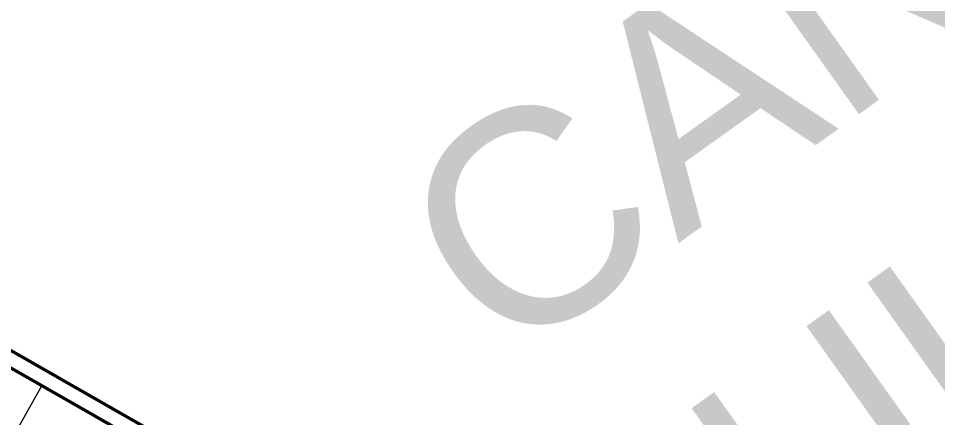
# Model space of a CAD drawing. Header units: millimetres. Extents: x 460 to 723, y 360 to 962.
# Drawn here: x 587.63 to 601.34, y 592.09 to 598.04 of the extents above; entities that cross this region are included whole.
import ezdxf

# ---------------------------------------------------------------- set-up
doc = ezdxf.new("R2010")
doc.units = ezdxf.units.MM
doc.layers.get('0').update_dxf_attribs({"true_color": 0xc2ced6})
doc.layers.add('0_TEXTOS_GENERALES', color=5, linetype='Continuous')
doc.layers.add('LOTES_MENORCA', color=250, linetype='Continuous', lineweight=50)
doc.layers.add('Menorca-Parques-A-Bruñas', color=252, linetype='Continuous', lineweight=5)
doc.styles.add('01COTAS', font='romans.shx')
doc.styles.get("Standard").update_dxf_attribs({"font": 'arial.ttf'})
doc.dimstyles.new('DIM-50-PLANTA', dxfattribs={"dimscale": 0.05, "dimtxt": 2, "dimasz": 2, "dimexe": 2, "dimexo": 2, "dimgap": 1, "dimtad": 1, "dimzin": 4, "dimdsep": 46, "dimtxsty": '01COTAS', "dimblk": 'ARCHTICK', "dimcen": 25, "dimclrd": 256, "dimclre": 256, "dimclrt": 2, "dimadec": 0, "dimazin": 3, "dimtfac": 1, "dimtmove": 2, "dimatfit": 3, "dimfxl": 2, "dimtolj": 1, "dimtzin": 0, "dimarcsym": 0})

# ---------------------------------------------------------------- blocks, each defined once
blk = doc.blocks.new('_ArchTick')
at = {"color": 0, "linetype": 'ByBlock', "const_width": 0.15}
blk.add_lwpolyline([(-0.5, -0.5), (0.5, 0.5)], dxfattribs=at)
blk = doc.blocks.new('*D284')
at = {"layer": 'Defpoints', "color": 0, "transparency": 16777216}
for p in [(579.208, 596.255), (579.103, 596.071), (599.717, 584.295)]:
    blk.add_point(p, dxfattribs=at)
at = {"layer": 'Menorca-Parques-A-Bruñas', "lineweight": -2, "transparency": 16777216}
for p, q in [((579.205, 596.251), (579.257, 596.342)), ((599.822, 584.479), (579.208, 596.255)), ((599.82, 584.475), (599.872, 584.566))]:
    blk.add_line(p, q, dxfattribs=at)
at = {"layer": 'Menorca-Parques-A-Bruñas', "lineweight": -2, "transparency": 16777216, "xscale": 0.1, "yscale": 0.1, "zscale": 0.1}
for p, rotation in [((579.208, 596.255), 150.2630592274966), ((599.822, 584.479), 330.2630592274966)]:
    blk.add_blockref('_ArchTick', p, dxfattribs=dict(at, rotation=rotation))
at = {"layer": 'Menorca-Parques-A-Bruñas', "color": 2, "transparency": 16777216, "insert": (589.564, 590.454), "char_height": 0.1, "attachment_point": 5, "rotation": 330.2631, "style": '01COTAS'}
blk.add_mtext('\\A1;23.74', dxfattribs=at)

msp = doc.modelspace()

# ---------------------------------------------------------------- linework, layer by layer
at = {"layer": 'LOTES_MENORCA', "color": 250, "elevation": -8.17}
for points in [[(580.54, 596.814), (613.509, 577.981)], [(580.849, 596.899), (613.622, 578.178), (580.849, 596.899)]]:
    msp.add_lwpolyline(points, dxfattribs=at)
at = {"layer": 'Menorca-Parques-A-Bruñas', "linetype": 'Continuous'}
for points, elevation in [([(580.54, 596.814), (600.391, 585.475)], -8.17), ([(587.31, 591.382), (587.984, 592.562)], 2.097)]:
    msp.add_lwpolyline(points, dxfattribs=dict(at, elevation=elevation))

# ---------------------------------------------------------------- texts
at = {"layer": '0_TEXTOS_GENERALES', "attachment_point": 1, "rotation": 35.5252}
for s, insert, char_height, width in [('\\pxqc;{\\fArial|b1|i0|c0|p34;ZONA DE AREAS COMUNES N° 1}', (561.297, 591.209, -8.17), 3.47233, 64.18718), ('\\pxqc;CANCHA MULTIUSO', (585.718, 590.187, 40.492), 3.17039, 36.65365)]:
    msp.add_mtext(s, dxfattribs=dict(at, insert=insert, char_height=char_height, width=width))

# ---------------------------------------------------------------- dimensions: what is measured, and where the dimension line sits
at = {"layer": 'Menorca-Parques-A-Bruñas'}
dim = msp.add_aligned_dim(p1=(599.717, 584.295, 2.097), p2=(579.103, 596.071, 2.097), distance=-0.212, dimstyle='DIM-50-PLANTA', override={"dimfxl": 0.09, "dimfxlon": 1}, dxfattribs=at)
dim.commit()
dim.dimension.update_dxf_attribs({"geometry": '*D284', "text_midpoint": (589.564, 590.454, 2.097)})

doc.saveas('drawing.dxf')
